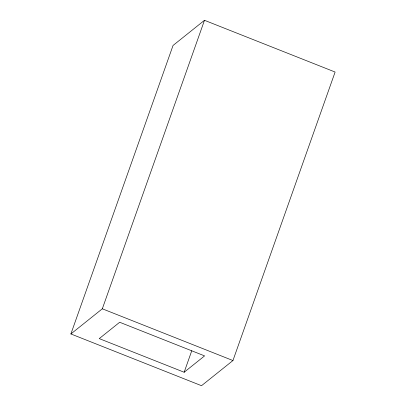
<?xml version="1.0" encoding="UTF-8"?>
<svg xmlns="http://www.w3.org/2000/svg" width="406" height="406" viewBox="0 0 406 406"><rect width="100%" height="100%" fill="white"/><g stroke="black" fill="none" stroke-linecap="round" stroke-linejoin="round"><path stroke-width="0.61" d="M70.888 333.955L173.052 45.457L204.487 20.3L335.112 72.045L232.948 360.543L201.513 385.7L70.888 333.955L102.322 308.799L204.487 20.3M184.157 372.241L204.588 355.889L119.679 322.257L99.247 338.609L184.157 372.241L191.754 350.784M102.322 308.799L232.948 360.543"/></g></svg>
